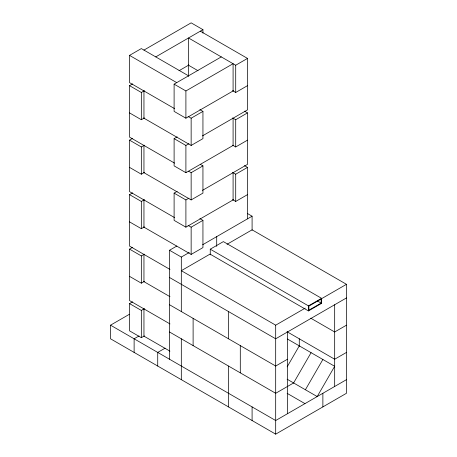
<?xml version="1.0" encoding="UTF-8"?>
<svg xmlns="http://www.w3.org/2000/svg" width="457" height="457" viewBox="0 0 457 457"><rect width="100%" height="100%" fill="white"/><g stroke="black" fill="none" stroke-linecap="round" stroke-linejoin="round"><path stroke-width="0.69" d="M287.156 366.868L299.278 345.863M293.6 382.943L311.08 352.673M305.396 389.752L322.876 359.482M174.597 108.646L129.537 82.631L129.537 55.388L141.333 48.579L188.524 75.822M143.955 50.093L191.146 22.85L202.942 29.659L202.942 33.155M155.751 56.902L202.942 29.659M174.597 163.138L129.537 137.123L129.537 85.659L132.604 83.894M129.537 85.659L141.333 92.474L144.401 90.703M179.041 70.704L188.844 65.043M233.413 90.772L185.902 118.203L174.106 111.388L174.106 84.145L221.291 56.902M174.106 84.145L185.902 90.96L233.087 63.717L233.087 90.96M129.537 112.902L141.333 119.717L144.401 117.946M188.524 76.405L188.524 37.982L235.709 65.231L247.505 58.416L247.505 109.88L202.445 135.895M174.597 217.623L129.537 191.609L129.537 140.15L132.604 138.38M129.537 140.15L141.333 146.96L144.401 145.189M188.078 116.432L191.146 118.203L202.942 111.388L202.942 138.637L191.146 145.446L143.635 118.015M232.647 90.703L235.709 92.474L247.505 85.659M233.413 145.257L185.902 172.689L174.106 165.88L174.106 138.637L177.167 136.866M174.106 138.637L185.902 145.446L188.964 143.675M129.537 167.393L141.333 174.203L144.401 172.432M232.647 117.946L235.709 119.717L247.505 112.902L247.505 164.366L202.445 190.38M169.987 269.447L129.537 246.095L129.537 194.636L132.604 192.865M129.537 194.636L141.333 201.446L144.401 199.675M188.69 171.272L191.146 172.689L202.942 165.88L202.942 193.122L191.146 199.932L143.635 172.5M232.647 145.189L235.709 146.96L247.505 140.15M233.413 199.743L185.902 227.175L174.106 220.365L174.106 193.122L177.167 191.352M174.106 193.122L185.902 199.932L188.964 198.161M129.537 221.879L141.333 228.689L144.401 226.918M232.647 172.432L235.709 174.203L247.505 167.393L247.505 218.852M169.987 323.933L129.537 300.58L129.537 249.122L132.604 247.351M129.537 249.122L141.333 255.931L144.401 254.166M188.078 225.404L191.146 227.175L202.942 220.365L202.942 247.608L191.146 254.418L143.635 226.992M232.647 199.675L235.709 201.446L247.505 194.636M169.518 359.231L169.518 250.259L176.836 246.032M169.518 250.259L181.315 257.068L189.244 252.487M202.668 244.741L252.093 216.201L252.093 230.174M129.537 276.365L141.333 283.174L144.401 281.409M210.26 254.892L210.26 249.185L223.364 241.616L321.562 298.312L321.562 303.357L308.458 310.926L210.043 254.103L181.315 270.687L275.685 325.178L305.23 308.121M227.032 244.295L252.093 229.825L346.469 284.311L346.469 393.283L275.685 434.15L110.531 338.797L110.531 325.178L129.285 314.347M144.401 335.895L141.333 337.666L129.537 330.851L129.537 303.608L132.604 301.843M129.537 303.608L141.333 310.423L144.401 308.652M139.031 335.969L134.124 338.797L134.124 352.421M165.074 348.177L157.722 352.421L157.722 366.04M210.26 249.185L308.458 305.876L321.562 298.312M321.231 298.878L346.469 284.311M321.128 303.105L308.892 310.166L308.892 306.133L321.128 299.067L321.128 303.105L317.432 300.969M346.469 297.935L275.685 338.797L169.518 277.502M287.482 359.231L275.685 366.04L169.518 304.745M346.469 325.178L334.673 331.988L310.771 318.186M293.765 382.846L275.685 393.283L169.518 331.988M346.469 352.421L334.673 359.231L287.025 331.725M346.469 379.664L275.685 420.526L110.531 325.178M200.32 31.173L247.505 58.416M188.198 65.043L198.001 70.704M244.444 111.137L247.505 112.902M129.537 55.388L176.728 82.631M199.875 109.623L202.942 111.388M244.444 165.623L247.505 167.393M200.492 164.463L202.942 165.88M247.374 213.476L252.093 216.201M199.875 218.595L202.942 220.365M287.482 339.048L334.673 366.291L317.192 396.562L287.11 379.196M143.635 281.478L169.987 296.69M287.139 393.34L304.962 403.628M169.924 351.142L143.955 336.152L143.955 308.909M334.673 304.745L334.673 386.473M322.876 393.283L322.876 406.907M308.458 305.876L308.458 310.926M299.278 338.797L299.278 346.48M287.482 331.988L287.482 413.716M275.685 325.178L275.685 434.15M252.093 406.907L252.093 420.526M240.296 345.606L240.296 372.855M235.709 65.231L235.709 92.474M235.709 119.717L235.709 146.96M235.709 174.203L235.709 201.446M233.087 118.203L233.087 145.446M233.087 172.689L233.087 199.932M228.5 311.554L228.5 338.797M228.5 366.04L228.5 406.907M216.704 236.635L216.704 246.414M193.111 318.363L193.111 345.612M191.146 118.203L191.146 145.446M191.146 172.689L191.146 199.932M191.146 227.175L191.146 254.418M185.902 90.96L185.902 118.203M185.902 145.446L185.902 172.689M185.902 199.932L185.902 227.175M181.315 257.068L181.315 311.554M181.315 338.797L181.315 379.664M143.955 90.96L143.955 118.203M143.955 145.446L143.955 172.689M143.955 199.932L143.955 227.175M143.955 254.418L143.955 281.661M141.333 92.474L141.333 119.717M141.333 146.96L141.333 174.203M141.333 201.446L141.333 228.689M141.333 255.931L141.333 283.174M141.333 310.423L141.333 337.666"/></g></svg>
